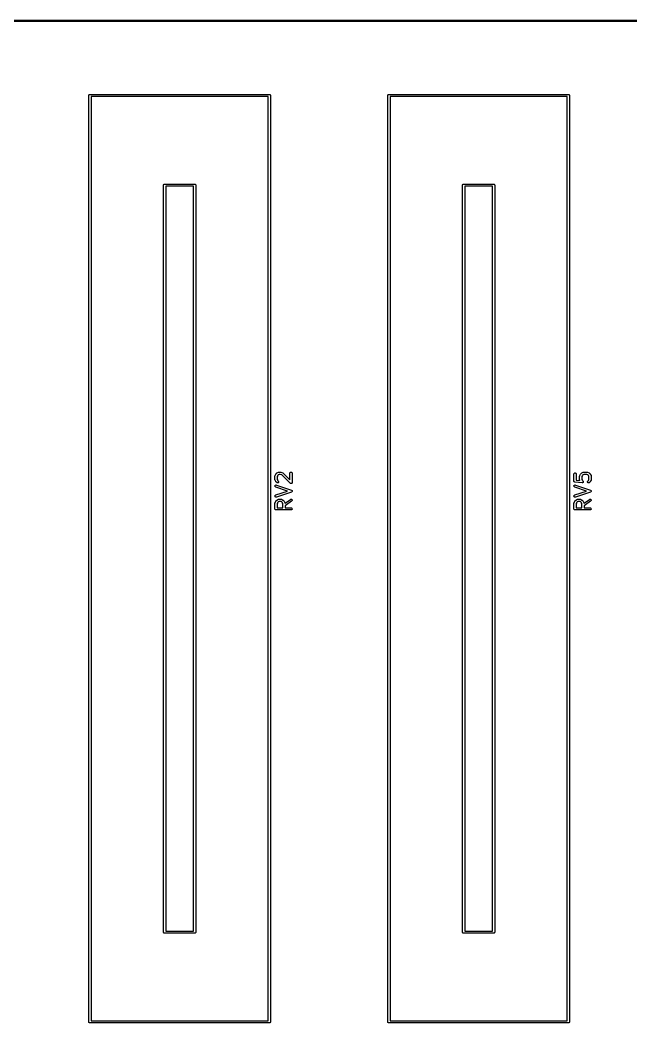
# Model space of a CAD drawing. Extents: x 21 to 201, y -164 to -39.
# Drawn here: x 119.3 to 160.2, y -106.1 to -39 of the extents above; entities that cross this region are included whole.
import ezdxf

# ---------------------------------------------------------------- set-up
doc = ezdxf.new("R2010")
doc.units = 0
doc.header["$MEASUREMENT"] = 0
doc.layers.add('BLACK', color=7, linetype='CONTINUOUS')

msp = doc.modelspace()

# ---------------------------------------------------------------- linework, layer by layer
at = {"layer": 'Black'}
for p, q in [((21, -38.95), (201, -38.95)), ((200.95, -39.05), (21.05, -39.05)), ((123.925, -44), (123.926, -43.9935)), ((123.925, -106), (123.925, -44)), ((123.926, -43.987), (123.928, -43.9808)), ((123.926, -43.9935), (123.926, -43.987)), ((123.928, -43.9808), (123.93, -43.9743)), ((123.93, -43.9743), (123.933, -43.9687)), ((123.933, -43.9687), (123.935, -43.9625)), ((123.935, -43.9625), (123.939, -43.9575)), ((123.939, -43.9575), (123.943, -43.9518)), ((123.943, -43.9518), (123.948, -43.9476)), ((123.948, -43.9476), (123.952, -43.9425)), ((123.952, -43.9425), (123.957, -43.9393)), ((123.957, -43.9393), (123.962, -43.935)), ((123.962, -43.935), (123.969, -43.9328)), ((123.969, -43.9328), (123.974, -43.9295)), ((123.974, -43.9295), (123.981, -43.9284)), ((123.981, -43.9284), (123.987, -43.9261)), ((123.987, -43.9261), (123.994, -43.9261)), ((123.994, -43.9261), (124, -43.925)), ((124, -43.925), (136, -43.925)), ((124.075, -44.075), (124.075, -105.925)), ((135.925, -44.075), (124.075, -44.075)), ((135.925, -105.5), (135.925, -44.075)), ((136, -43.925), (136.006, -43.9261)), ((136.006, -43.9261), (136.013, -43.9261)), ((136.013, -43.9261), (136.019, -43.9284)), ((136.019, -43.9284), (136.026, -43.9295)), ((136.026, -43.9295), (136.031, -43.9328)), ((136.031, -43.9328), (136.037, -43.935)), ((136.037, -43.935), (136.043, -43.9393)), ((136.043, -43.9393), (136.048, -43.9425)), ((136.048, -43.9425), (136.052, -43.9476)), ((136.052, -43.9476), (136.057, -43.9518)), ((136.057, -43.9518), (136.061, -43.9575)), ((136.061, -43.9575), (136.065, -43.9625)), ((136.065, -43.9625), (136.067, -43.9687)), ((136.067, -43.9687), (136.07, -43.9743)), ((136.07, -43.9743), (136.072, -43.9808)), ((136.072, -43.9808), (136.074, -43.987)), ((136.074, -43.987), (136.074, -43.9935)), ((136.074, -43.9935), (136.075, -44)), ((136.075, -44), (136.075, -105.5)), ((143.925, -44), (143.926, -43.9935)), ((143.925, -106), (143.925, -44)), ((143.926, -43.987), (143.928, -43.9808)), ((143.926, -43.9935), (143.926, -43.987)), ((143.928, -43.9808), (143.93, -43.9743)), ((143.93, -43.9743), (143.933, -43.9687)), ((143.933, -43.9687), (143.935, -43.9625)), ((143.935, -43.9625), (143.939, -43.9575)), ((143.939, -43.9575), (143.943, -43.9518)), ((143.943, -43.9518), (143.948, -43.9476)), ((143.948, -43.9476), (143.952, -43.9425)), ((143.952, -43.9425), (143.957, -43.9393)), ((143.957, -43.9393), (143.963, -43.935)), ((143.963, -43.935), (143.969, -43.9328)), ((143.969, -43.9328), (143.974, -43.9295)), ((143.974, -43.9295), (143.981, -43.9284)), ((143.981, -43.9284), (143.987, -43.9261)), ((143.987, -43.9261), (143.994, -43.9261)), ((143.994, -43.9261), (144, -43.925)), ((144, -43.925), (156, -43.925)), ((144.075, -44.075), (144.075, -105.925)), ((155.925, -44.075), (144.075, -44.075)), ((155.925, -105.5), (155.925, -44.075)), ((156, -43.925), (156.006, -43.9261)), ((156.006, -43.9261), (156.013, -43.9261)), ((156.013, -43.9261), (156.019, -43.9284)), ((156.019, -43.9284), (156.026, -43.9295)), ((156.026, -43.9295), (156.031, -43.9328)), ((156.031, -43.9328), (156.037, -43.935)), ((156.037, -43.935), (156.043, -43.9393)), ((156.043, -43.9393), (156.048, -43.9425)), ((156.048, -43.9425), (156.052, -43.9476)), ((156.052, -43.9476), (156.057, -43.9518)), ((156.057, -43.9518), (156.061, -43.9575)), ((156.061, -43.9575), (156.065, -43.9625)), ((156.065, -43.9625), (156.067, -43.9687)), ((156.067, -43.9687), (156.07, -43.9743)), ((156.07, -43.9743), (156.072, -43.9808)), ((156.072, -43.9808), (156.074, -43.987)), ((156.074, -43.987), (156.074, -43.9935)), ((156.074, -43.9935), (156.075, -44)), ((156.075, -44), (156.075, -105.5)), ((128.925, -50), (128.926, -49.9935)), ((128.925, -100), (128.925, -50)), ((128.926, -49.987), (128.928, -49.9808)), ((128.926, -49.9935), (128.926, -49.987)), ((128.928, -49.9808), (128.93, -49.9743)), ((128.93, -49.9743), (128.933, -49.9687)), ((128.933, -49.9687), (128.935, -49.9625)), ((128.935, -49.9625), (128.939, -49.9575)), ((128.939, -49.9575), (128.943, -49.9518)), ((128.943, -49.9518), (128.948, -49.9476)), ((128.948, -49.9476), (128.952, -49.9425)), ((128.952, -49.9425), (128.957, -49.9393)), ((128.957, -49.9393), (128.963, -49.935)), ((128.963, -49.935), (128.969, -49.9328)), ((128.969, -49.9328), (128.974, -49.9295)), ((128.974, -49.9295), (128.981, -49.9284)), ((128.981, -49.9284), (128.987, -49.9261)), ((128.987, -49.9261), (128.994, -49.9261)), ((128.994, -49.9261), (129, -49.925)), ((129, -49.925), (131, -49.925)), ((129.075, -50.075), (129.075, -99.925)), ((130.925, -50.075), (129.075, -50.075)), ((130.925, -99.925), (130.925, -50.075)), ((131, -49.925), (131.006, -49.9261)), ((131.006, -49.9261), (131.013, -49.9261)), ((131.013, -49.9261), (131.019, -49.9284)), ((131.019, -49.9284), (131.026, -49.9295)), ((131.026, -49.9295), (131.031, -49.9328)), ((131.031, -49.9328), (131.037, -49.935)), ((131.037, -49.935), (131.043, -49.9393)), ((131.043, -49.9393), (131.048, -49.9425)), ((131.048, -49.9425), (131.052, -49.9476)), ((131.052, -49.9476), (131.057, -49.9518)), ((131.057, -49.9518), (131.061, -49.9575)), ((131.061, -49.9575), (131.065, -49.9625)), ((131.065, -49.9625), (131.067, -49.9687)), ((131.067, -49.9687), (131.07, -49.9743)), ((131.07, -49.9743), (131.072, -49.9808)), ((131.072, -49.9808), (131.074, -49.987)), ((131.074, -49.987), (131.074, -49.9935)), ((131.074, -49.9935), (131.075, -50)), ((131.075, -50), (131.075, -100)), ((148.925, -50), (148.926, -49.9935)), ((148.925, -100), (148.925, -50)), ((148.926, -49.987), (148.928, -49.9808)), ((148.926, -49.9935), (148.926, -49.987)), ((148.928, -49.9808), (148.93, -49.9743)), ((148.93, -49.9743), (148.933, -49.9687)), ((148.933, -49.9687), (148.935, -49.9625)), ((148.935, -49.9625), (148.939, -49.9575)), ((148.939, -49.9575), (148.943, -49.9518)), ((148.943, -49.9518), (148.948, -49.9476)), ((148.948, -49.9476), (148.952, -49.9425)), ((148.952, -49.9425), (148.957, -49.9393)), ((148.957, -49.9393), (148.963, -49.935)), ((148.963, -49.935), (148.969, -49.9328)), ((148.969, -49.9328), (148.974, -49.9295)), ((148.974, -49.9295), (148.981, -49.9284)), ((148.981, -49.9284), (148.987, -49.9261)), ((148.987, -49.9261), (148.994, -49.9261)), ((148.994, -49.9261), (149, -49.925)), ((149, -49.925), (151, -49.925)), ((149.075, -50.075), (149.075, -99.925)), ((150.925, -50.075), (149.075, -50.075)), ((150.925, -99.925), (150.925, -50.075)), ((151, -49.925), (151.006, -49.9261)), ((151.006, -49.9261), (151.013, -49.9261)), ((151.013, -49.9261), (151.019, -49.9284)), ((151.019, -49.9284), (151.026, -49.9295)), ((151.026, -49.9295), (151.031, -49.9328)), ((151.031, -49.9328), (151.037, -49.935)), ((151.037, -49.935), (151.043, -49.9393)), ((151.043, -49.9393), (151.048, -49.9425)), ((151.048, -49.9425), (151.052, -49.9476)), ((151.052, -49.9476), (151.057, -49.9518)), ((151.057, -49.9518), (151.061, -49.9575)), ((151.061, -49.9575), (151.065, -49.9625)), ((151.065, -49.9625), (151.067, -49.9687)), ((151.067, -49.9687), (151.07, -49.9743)), ((151.07, -49.9743), (151.072, -49.9808)), ((151.072, -49.9808), (151.074, -49.987)), ((151.074, -49.987), (151.074, -49.9935)), ((151.074, -49.9935), (151.075, -50)), ((151.075, -50), (151.075, -100)), ((136.377, -69.4762), (136.378, -69.4719)), ((136.377, -69.7143), (136.377, -69.4762)), ((136.378, -69.7185), (136.377, -69.7143)), ((136.378, -69.4676), (136.38, -69.4592)), ((136.378, -69.4719), (136.378, -69.4676)), ((136.378, -69.7229), (136.378, -69.7185)), ((136.38, -69.7313), (136.378, -69.7229)), ((136.38, -69.4592), (136.382, -69.4505)), ((136.382, -69.7399), (136.38, -69.7313)), ((136.382, -69.4505), (136.384, -69.4468)), ((136.384, -69.7437), (136.382, -69.7399)), ((136.384, -69.4468), (136.385, -69.4426)), ((136.385, -69.7478), (136.384, -69.7437)), ((136.385, -69.4426), (136.433, -69.3474)), ((136.433, -69.8431), (136.385, -69.7478)), ((136.433, -69.3474), (136.44, -69.3378)), ((136.44, -69.3378), (136.447, -69.3279)), ((136.447, -69.3279), (136.495, -69.2803)), ((136.495, -69.2803), (136.504, -69.2734)), ((136.504, -69.2734), (136.514, -69.2663)), ((136.514, -69.2663), (136.609, -69.2186)), ((136.562, -69.4254), (136.527, -69.4939)), ((136.527, -69.4939), (136.527, -69.6966)), ((136.527, -69.6966), (136.562, -69.7651)), ((136.592, -69.395), (136.562, -69.4254)), ((136.562, -69.7651), (136.601, -69.8041)), ((136.661, -69.3607), (136.592, -69.395)), ((136.601, -69.8041), (136.616, -69.8254)), ((136.609, -69.2186), (136.613, -69.2174)), ((136.613, -69.2174), (136.617, -69.2152)), ((136.617, -69.2152), (136.626, -69.2137)), ((136.626, -69.2137), (136.634, -69.2112)), ((136.634, -69.2112), (136.639, -69.2115)), ((136.639, -69.2115), (136.643, -69.2107)), ((136.643, -69.2107), (136.738, -69.2107)), ((136.726, -69.3607), (136.661, -69.3607)), ((136.84, -69.3989), (136.726, -69.3607)), ((136.738, -69.2107), (136.75, -69.2128)), ((136.75, -69.2128), (136.762, -69.2146)), ((136.762, -69.2146), (136.905, -69.2622)), ((137.399, -69.9578), (136.84, -69.3989)), ((136.905, -69.2622), (136.908, -69.2642)), ((136.908, -69.2642), (136.913, -69.2654)), ((136.913, -69.2654), (136.92, -69.2704)), ((136.92, -69.2704), (136.928, -69.2746)), ((136.928, -69.2746), (136.93, -69.2778)), ((136.93, -69.2778), (136.934, -69.2803)), ((136.934, -69.2803), (137.377, -69.7237)), ((137.377, -69.2857), (137.382, -69.2601)), ((137.377, -69.7237), (137.377, -69.2857)), ((137.382, -69.2601), (137.395, -69.2375)), ((137.395, -69.2375), (137.415, -69.2208)), ((137.415, -69.2208), (137.439, -69.2119)), ((137.439, -69.2119), (137.465, -69.2119)), ((137.465, -69.2119), (137.49, -69.2208)), ((137.49, -69.2208), (137.51, -69.2375)), ((137.51, -69.2375), (137.523, -69.2601)), ((137.523, -69.2601), (137.527, -69.2857)), ((137.527, -69.2857), (137.527, -69.9048)), ((156.377, -69.3333), (156.382, -69.3077)), ((156.377, -69.8095), (156.377, -69.3333)), ((156.378, -69.8123), (156.377, -69.8095)), ((156.382, -69.3077), (156.395, -69.2851)), ((156.395, -69.2851), (156.415, -69.2684)), ((156.415, -69.2684), (156.439, -69.2595)), ((156.439, -69.2595), (156.465, -69.2595)), ((156.465, -69.2595), (156.49, -69.2684)), ((156.49, -69.2684), (156.51, -69.2851)), ((156.51, -69.2851), (156.523, -69.3077)), ((156.523, -69.3077), (156.527, -69.3333)), ((156.527, -69.3333), (156.527, -69.7416)), ((156.527, -69.7416), (156.776, -69.7665)), ((156.758, -69.4762), (156.759, -69.4719)), ((156.758, -69.7143), (156.758, -69.4762)), ((156.759, -69.7185), (156.758, -69.7143)), ((156.759, -69.4676), (156.761, -69.4592)), ((156.759, -69.4719), (156.759, -69.4676)), ((156.759, -69.7229), (156.759, -69.7185)), ((156.761, -69.7313), (156.759, -69.7229)), ((156.761, -69.4592), (156.763, -69.4505)), ((156.763, -69.7399), (156.761, -69.7313)), ((156.763, -69.4505), (156.765, -69.4468)), ((156.765, -69.7437), (156.763, -69.7399)), ((156.765, -69.4468), (156.766, -69.4426)), ((156.766, -69.7478), (156.765, -69.7437)), ((156.766, -69.4426), (156.814, -69.3474)), ((156.776, -69.7665), (156.766, -69.7478)), ((156.814, -69.3474), (156.821, -69.3378)), ((156.821, -69.3378), (156.828, -69.3279)), ((156.828, -69.3279), (156.876, -69.2803)), ((156.876, -69.2803), (156.885, -69.2734)), ((156.885, -69.2734), (156.895, -69.2663)), ((156.895, -69.2663), (156.99, -69.2186)), ((156.943, -69.4254), (156.908, -69.4939)), ((156.908, -69.4939), (156.908, -69.6966)), ((156.908, -69.6966), (156.943, -69.7651)), ((156.973, -69.395), (156.943, -69.4254)), ((156.943, -69.7651), (156.982, -69.8041)), ((157.042, -69.3607), (156.973, -69.395)), ((156.982, -69.8041), (156.982, -69.8045)), ((156.982, -69.8045), (156.982, -69.8048)), ((156.982, -69.8048), (156.989, -69.8152)), ((156.99, -69.2186), (156.994, -69.2174)), ((156.994, -69.2174), (156.998, -69.2152)), ((156.998, -69.2152), (157.007, -69.2137)), ((157.007, -69.2137), (157.015, -69.2112)), ((157.015, -69.2112), (157.02, -69.2115)), ((157.02, -69.2115), (157.024, -69.2107)), ((157.024, -69.2107), (157.262, -69.2107)), ((157.244, -69.3607), (157.042, -69.3607)), ((157.313, -69.395), (157.244, -69.3607)), ((157.262, -69.2107), (157.266, -69.2115)), ((157.266, -69.2115), (157.27, -69.2112)), ((157.27, -69.2112), (157.279, -69.2137)), ((157.279, -69.2137), (157.288, -69.2152)), ((157.288, -69.2152), (157.291, -69.2174)), ((157.289, -69.8254), (157.304, -69.8041)), ((157.291, -69.2174), (157.295, -69.2186)), ((157.295, -69.2186), (157.391, -69.2663)), ((157.304, -69.8041), (157.343, -69.7651)), ((157.343, -69.4254), (157.313, -69.395)), ((157.377, -69.4939), (157.343, -69.4254)), ((157.343, -69.7651), (157.377, -69.6966)), ((157.377, -69.6966), (157.377, -69.4939)), ((157.391, -69.2663), (157.4, -69.2734)), ((157.4, -69.2734), (157.41, -69.2803)), ((157.41, -69.2803), (157.458, -69.3279)), ((157.458, -69.3279), (157.465, -69.3378)), ((157.465, -69.3378), (157.472, -69.3474)), ((157.472, -69.3474), (157.519, -69.4426)), ((157.519, -69.7478), (157.472, -69.8431)), ((157.519, -69.4426), (157.521, -69.4468)), ((157.521, -69.7437), (157.519, -69.7478)), ((157.521, -69.4468), (157.523, -69.4505)), ((157.523, -69.7399), (157.521, -69.7437)), ((157.523, -69.4505), (157.524, -69.4592)), ((157.524, -69.7313), (157.523, -69.7399)), ((157.524, -69.4592), (157.527, -69.4676)), ((157.527, -69.7229), (157.524, -69.7313)), ((157.527, -69.4676), (157.527, -69.4719)), ((157.527, -69.4719), (157.527, -69.4762)), ((157.527, -69.4762), (157.527, -69.7143)), ((157.527, -69.7143), (157.527, -69.7185)), ((157.527, -69.7185), (157.527, -69.7229)), ((136.378, -70.1319), (136.386, -70.1071)), ((136.379, -70.1579), (136.378, -70.1319)), ((136.388, -70.1821), (136.379, -70.1579)), ((136.386, -70.1071), (136.403, -70.0867)), ((136.406, -70.2016), (136.388, -70.1821)), ((136.403, -70.0867), (136.425, -70.0731)), ((136.429, -70.214), (136.406, -70.2016)), ((136.425, -70.0731), (136.45, -70.0679)), ((137.215, -70.4762), (136.429, -70.214)), ((136.429, -70.7384), (137.215, -70.4762)), ((136.44, -69.8527), (136.433, -69.8431)), ((136.447, -69.8626), (136.44, -69.8527)), ((136.495, -69.9102), (136.447, -69.8626)), ((136.45, -70.0679), (136.476, -70.0717)), ((136.476, -70.0717), (137.476, -70.405)), ((136.516, -69.9251), (136.495, -69.9102)), ((136.541, -69.9319), (136.516, -69.9251)), ((136.567, -69.9296), (136.541, -69.9319)), ((136.591, -69.9186), (136.567, -69.9296)), ((136.609, -69.9002), (136.591, -69.9186)), ((136.62, -69.8766), (136.609, -69.9002)), ((136.616, -69.8254), (136.622, -69.8506)), ((136.622, -69.8506), (136.62, -69.8766)), ((137.407, -69.9634), (137.399, -69.9578)), ((137.415, -69.9697), (137.407, -69.9634)), ((137.418, -69.9708), (137.415, -69.9697)), ((137.421, -69.9727), (137.418, -69.9708)), ((137.43, -69.9753), (137.421, -69.9727)), ((137.439, -69.9786), (137.43, -69.9753)), ((137.443, -69.9786), (137.439, -69.9786)), ((137.446, -69.9795), (137.443, -69.9786)), ((137.456, -69.9786), (137.446, -69.9795)), ((137.465, -69.9786), (137.456, -69.9786)), ((137.469, -69.9775), (137.465, -69.9786)), ((137.472, -69.9772), (137.469, -69.9775)), ((137.481, -69.9731), (137.472, -69.9772)), ((137.476, -70.405), (137.478, -70.406)), ((137.478, -70.406), (137.48, -70.4064)), ((137.48, -70.4064), (137.489, -70.4122)), ((137.49, -69.9697), (137.481, -69.9731)), ((137.489, -70.4122), (137.499, -70.4174)), ((137.492, -69.9676), (137.49, -69.9697)), ((137.495, -69.9662), (137.492, -69.9676)), ((137.502, -69.9593), (137.495, -69.9662)), ((137.499, -70.4174), (137.5, -70.419)), ((137.5, -70.419), (137.502, -70.4201)), ((137.51, -69.953), (137.502, -69.9593)), ((137.502, -70.4201), (137.509, -70.4287)), ((137.509, -70.4287), (137.516, -70.4369)), ((137.511, -69.9501), (137.51, -69.953)), ((137.514, -69.9478), (137.511, -69.9501)), ((137.518, -69.9389), (137.514, -69.9478)), ((137.516, -70.4369), (137.517, -70.4389)), ((137.517, -70.4389), (137.518, -70.4405)), ((137.523, -69.9304), (137.518, -69.9389)), ((137.518, -70.4405), (137.522, -70.4509)), ((137.522, -70.4509), (137.526, -70.4612)), ((137.525, -69.9242), (137.523, -69.9272)), ((137.523, -69.9272), (137.523, -69.9304)), ((137.526, -69.9144), (137.525, -69.9242)), ((137.527, -69.9048), (137.526, -69.9144)), ((137.526, -70.4612), (137.526, -70.4632)), ((137.526, -70.4632), (137.527, -70.4652)), ((137.527, -70.4652), (137.526, -70.4762)), ((137.526, -70.4762), (137.527, -70.4872)), ((156.378, -69.8151), (156.378, -69.8123)), ((156.38, -69.8251), (156.378, -69.8151)), ((156.378, -70.1319), (156.386, -70.1071)), ((156.379, -70.1579), (156.378, -70.1319)), ((156.388, -70.1821), (156.379, -70.1579)), ((156.382, -69.8352), (156.38, -69.8251)), ((156.383, -69.8376), (156.382, -69.8352)), ((156.384, -69.8404), (156.383, -69.8376)), ((156.39, -69.8489), (156.384, -69.8404)), ((156.386, -70.1071), (156.403, -70.0867)), ((156.406, -70.2016), (156.388, -70.1821)), ((156.395, -69.8577), (156.39, -69.8489)), ((156.397, -69.8596), (156.395, -69.8577)), ((156.399, -69.8619), (156.397, -69.8596)), ((156.407, -69.8679), (156.399, -69.8619)), ((156.403, -70.0867), (156.425, -70.0731)), ((156.429, -70.214), (156.406, -70.2016)), ((156.415, -69.8745), (156.407, -69.8679)), ((156.418, -69.8754), (156.415, -69.8745)), ((156.42, -69.8771), (156.418, -69.8754)), ((156.43, -69.8799), (156.42, -69.8771)), ((156.425, -70.0731), (156.45, -70.0679)), ((157.215, -70.4762), (156.429, -70.214)), ((156.429, -70.7384), (157.215, -70.4762)), ((156.439, -69.8834), (156.43, -69.8799)), ((156.442, -69.8834), (156.439, -69.8834)), ((156.445, -69.8842), (156.442, -69.8834)), ((156.921, -69.9318), (156.445, -69.8842)), ((156.45, -70.0679), (156.476, -70.0717)), ((156.476, -70.0717), (157.476, -70.405)), ((156.922, -69.9317), (156.921, -69.9318)), ((156.934, -69.9308), (156.922, -69.9319)), ((156.922, -69.9319), (156.922, -69.9317)), ((156.947, -69.9298), (156.934, -69.9308)), ((156.948, -69.9296), (156.947, -69.9298)), ((156.959, -69.9243), (156.948, -69.9296)), ((156.948, -69.9296), (156.948, -69.9296)), ((156.971, -69.9191), (156.959, -69.9243)), ((156.972, -69.9186), (156.971, -69.9188)), ((156.971, -69.9188), (156.971, -69.9191)), ((156.98, -69.9097), (156.972, -69.9186)), ((156.989, -69.9009), (156.98, -69.9097)), ((156.989, -69.8152), (156.997, -69.8254)), ((156.99, -69.9005), (156.989, -69.9009)), ((156.995, -69.8888), (156.99, -69.9002)), ((156.99, -69.9002), (156.99, -69.9005)), ((157.001, -69.8775), (156.995, -69.8888)), ((156.997, -69.8254), (156.997, -69.8259)), ((156.997, -69.8259), (156.997, -69.8263)), ((156.997, -69.8263), (157, -69.8385)), ((157, -69.8385), (157.003, -69.8506)), ((157.002, -69.8641), (157.001, -69.8766)), ((157.001, -69.8766), (157.001, -69.877)), ((157.001, -69.877), (157.001, -69.8775)), ((157.003, -69.8515), (157.002, -69.8641)), ((157.003, -69.8506), (157.003, -69.8511)), ((157.003, -69.8511), (157.003, -69.8515)), ((157.282, -69.8506), (157.289, -69.8254)), ((157.285, -69.8766), (157.282, -69.8506)), ((157.296, -69.9002), (157.285, -69.8766)), ((157.314, -69.9186), (157.296, -69.9002)), ((157.338, -69.9296), (157.314, -69.9186)), ((157.364, -69.9319), (157.338, -69.9296)), ((157.389, -69.9251), (157.364, -69.9319)), ((157.41, -69.9102), (157.389, -69.9251)), ((157.458, -69.8626), (157.41, -69.9102)), ((157.465, -69.8527), (157.458, -69.8626)), ((157.472, -69.8431), (157.465, -69.8527)), ((157.476, -70.405), (157.478, -70.406)), ((157.478, -70.406), (157.48, -70.4064)), ((157.48, -70.4064), (157.489, -70.4122)), ((157.489, -70.4122), (157.499, -70.4174)), ((157.499, -70.4174), (157.5, -70.419)), ((157.5, -70.419), (157.502, -70.4201)), ((157.502, -70.4201), (157.509, -70.4287)), ((157.509, -70.4287), (157.516, -70.4369)), ((157.516, -70.4369), (157.517, -70.4389)), ((157.517, -70.4389), (157.518, -70.4405)), ((157.518, -70.4405), (157.522, -70.4509)), ((157.522, -70.4509), (157.526, -70.4612)), ((157.526, -70.4612), (157.526, -70.4632)), ((157.526, -70.4632), (157.527, -70.4652)), ((157.527, -70.4652), (157.526, -70.4762)), ((157.526, -70.4762), (157.527, -70.4872)), ((136.378, -70.8205), (136.379, -70.7945)), ((136.386, -70.8452), (136.378, -70.8205)), ((136.379, -70.7945), (136.388, -70.7703)), ((136.403, -70.8656), (136.386, -70.8452)), ((136.388, -70.7703), (136.406, -70.7508)), ((136.425, -70.8793), (136.403, -70.8656)), ((136.406, -70.7508), (136.429, -70.7384)), ((136.45, -70.8845), (136.425, -70.8793)), ((136.433, -71.1569), (136.44, -71.1473)), ((136.44, -71.1473), (136.447, -71.1374)), ((136.447, -71.1374), (136.495, -71.0898)), ((136.476, -70.8807), (136.45, -70.8845)), ((137.476, -70.5473), (136.476, -70.8807)), ((136.495, -71.0898), (136.504, -71.0829)), ((136.504, -71.0829), (136.514, -71.0758)), ((136.514, -71.0758), (136.609, -71.0282)), ((136.609, -71.0282), (136.613, -71.0269)), ((136.613, -71.0269), (136.617, -71.0248)), ((136.617, -71.0248), (136.626, -71.0232)), ((136.626, -71.0232), (136.634, -71.0207)), ((136.634, -71.0207), (136.639, -71.021)), ((136.639, -71.021), (136.643, -71.0202)), ((136.643, -71.0202), (136.786, -71.0202)), ((136.786, -71.0202), (136.79, -71.021)), ((136.79, -71.021), (136.794, -71.0207)), ((136.794, -71.0207), (136.803, -71.0232)), ((136.803, -71.0232), (136.811, -71.0248)), ((136.811, -71.0248), (136.815, -71.0269)), ((136.815, -71.0269), (136.819, -71.0282)), ((136.819, -71.0282), (136.914, -71.0758)), ((136.914, -71.0758), (136.924, -71.0829)), ((136.924, -71.0829), (136.934, -71.0898)), ((136.934, -71.0898), (136.982, -71.1374)), ((136.982, -71.1374), (136.988, -71.1473)), ((136.988, -71.1473), (136.996, -71.1569)), ((137.051, -71.2847), (137.409, -71.0338)), ((137.409, -71.0338), (137.433, -71.0228)), ((137.433, -71.0228), (137.459, -71.0205)), ((137.459, -71.0205), (137.484, -71.0273)), ((137.478, -70.5464), (137.476, -70.5473)), ((137.48, -70.5459), (137.478, -70.5464)), ((137.489, -70.5402), (137.48, -70.5459)), ((137.484, -71.0273), (137.505, -71.0422)), ((137.499, -70.5349), (137.489, -70.5402)), ((137.514, -71.1383), (137.495, -71.1567)), ((137.5, -70.5334), (137.499, -70.5349)), ((137.502, -70.5323), (137.5, -70.5334)), ((137.509, -70.5237), (137.502, -70.5323)), ((137.505, -71.0422), (137.52, -71.0636)), ((137.516, -70.5155), (137.509, -70.5237)), ((137.525, -71.1147), (137.514, -71.1383)), ((137.517, -70.5135), (137.516, -70.5155)), ((137.518, -70.5119), (137.517, -70.5135)), ((137.522, -70.5015), (137.518, -70.5119)), ((137.52, -71.0636), (137.527, -71.0887)), ((137.526, -70.4912), (137.522, -70.5015)), ((137.527, -71.0887), (137.525, -71.1147)), ((137.527, -70.4872), (137.526, -70.4892)), ((137.526, -70.4892), (137.526, -70.4912)), ((156.378, -70.8205), (156.379, -70.7945)), ((156.386, -70.8452), (156.378, -70.8205)), ((156.379, -70.7945), (156.388, -70.7703)), ((156.403, -70.8656), (156.386, -70.8452)), ((156.388, -70.7703), (156.406, -70.7508)), ((156.425, -70.8793), (156.403, -70.8656)), ((156.406, -70.7508), (156.429, -70.7384)), ((156.45, -70.8845), (156.425, -70.8793)), ((156.433, -71.1569), (156.44, -71.1473)), ((156.44, -71.1473), (156.447, -71.1374)), ((156.447, -71.1374), (156.495, -71.0898)), ((156.476, -70.8807), (156.45, -70.8845)), ((157.476, -70.5473), (156.476, -70.8807)), ((156.495, -71.0898), (156.504, -71.0829)), ((156.504, -71.0829), (156.514, -71.0758)), ((156.514, -71.0758), (156.609, -71.0282)), ((156.609, -71.0282), (156.613, -71.0269)), ((156.613, -71.0269), (156.617, -71.0248)), ((156.617, -71.0248), (156.626, -71.0232)), ((156.626, -71.0232), (156.634, -71.0207)), ((156.634, -71.0207), (156.639, -71.021)), ((156.639, -71.021), (156.643, -71.0202)), ((156.643, -71.0202), (156.786, -71.0202)), ((156.786, -71.0202), (156.79, -71.021)), ((156.79, -71.021), (156.794, -71.0207)), ((156.794, -71.0207), (156.803, -71.0232)), ((156.803, -71.0232), (156.811, -71.0248)), ((156.811, -71.0248), (156.815, -71.0269)), ((156.815, -71.0269), (156.819, -71.0282)), ((156.819, -71.0282), (156.914, -71.0758)), ((156.914, -71.0758), (156.924, -71.0829)), ((156.924, -71.0829), (156.934, -71.0898)), ((156.934, -71.0898), (156.982, -71.1374)), ((156.982, -71.1374), (156.988, -71.1473)), ((156.988, -71.1473), (156.996, -71.1569)), ((157.051, -71.2847), (157.409, -71.0338)), ((157.409, -71.0338), (157.433, -71.0228)), ((157.433, -71.0228), (157.459, -71.0205)), ((157.459, -71.0205), (157.484, -71.0273)), ((157.478, -70.5464), (157.476, -70.5473)), ((157.48, -70.5459), (157.478, -70.5464)), ((157.489, -70.5402), (157.48, -70.5459)), ((157.484, -71.0273), (157.505, -71.0422)), ((157.499, -70.5349), (157.489, -70.5402)), ((157.514, -71.1383), (157.495, -71.1567)), ((157.5, -70.5334), (157.499, -70.5349)), ((157.502, -70.5323), (157.5, -70.5334)), ((157.509, -70.5237), (157.502, -70.5323)), ((157.505, -71.0422), (157.52, -71.0636)), ((157.516, -70.5155), (157.509, -70.5237)), ((157.525, -71.1147), (157.514, -71.1383)), ((157.517, -70.5135), (157.516, -70.5155)), ((157.518, -70.5119), (157.517, -70.5135)), ((157.522, -70.5015), (157.518, -70.5119)), ((157.52, -71.0636), (157.527, -71.0887)), ((157.526, -70.4912), (157.522, -70.5015)), ((157.527, -71.0887), (157.525, -71.1147)), ((157.527, -70.4872), (157.526, -70.4892)), ((157.526, -70.4892), (157.526, -70.4912)), ((136.377, -71.2857), (136.378, -71.2815)), ((136.377, -71.6667), (136.377, -71.2857)), ((136.379, -71.6731), (136.377, -71.6667)), ((136.378, -71.2771), (136.38, -71.2687)), ((136.378, -71.2815), (136.378, -71.2771)), ((136.379, -71.6797), (136.379, -71.6731)), ((136.381, -71.6859), (136.379, -71.6797)), ((136.38, -71.2687), (136.382, -71.2601)), ((136.382, -71.6923), (136.381, -71.6859)), ((136.382, -71.2601), (136.384, -71.2563)), ((136.385, -71.698), (136.382, -71.6923)), ((136.384, -71.2563), (136.385, -71.2522)), ((136.385, -71.2522), (136.433, -71.1569)), ((136.387, -71.7042), (136.385, -71.698)), ((136.392, -71.7092), (136.387, -71.7042)), ((136.395, -71.7149), (136.392, -71.7092)), ((136.4, -71.7191), (136.395, -71.7149)), ((136.404, -71.7241), (136.4, -71.7191)), ((136.41, -71.7274), (136.404, -71.7241)), ((136.415, -71.7316), (136.41, -71.7274)), ((136.421, -71.7339), (136.415, -71.7316)), ((136.427, -71.7371), (136.421, -71.7339)), ((136.433, -71.7383), (136.427, -71.7371)), ((136.439, -71.7405), (136.433, -71.7383)), ((136.446, -71.7405), (136.439, -71.7405)), ((136.452, -71.7417), (136.446, -71.7405)), ((137.452, -71.7417), (136.452, -71.7417)), ((136.562, -71.2349), (136.527, -71.3034)), ((136.527, -71.3034), (136.527, -71.5917)), ((136.527, -71.5917), (136.901, -71.5917)), ((136.592, -71.2045), (136.562, -71.2349)), ((136.661, -71.1702), (136.592, -71.2045)), ((136.768, -71.1702), (136.661, -71.1702)), ((136.837, -71.2045), (136.768, -71.1702)), ((136.867, -71.2349), (136.837, -71.2045)), ((136.901, -71.3034), (136.867, -71.2349)), ((136.901, -71.5917), (136.901, -71.3034)), ((136.996, -71.1569), (137.043, -71.2522)), ((137.043, -71.2522), (137.045, -71.2563)), ((137.045, -71.2563), (137.047, -71.2601)), ((137.047, -71.2601), (137.048, -71.2687)), ((137.048, -71.2687), (137.051, -71.2771)), ((137.051, -71.2771), (137.05, -71.2815)), ((137.05, -71.2815), (137.051, -71.2847)), ((137.495, -71.1567), (137.051, -71.4676)), ((137.051, -71.4676), (137.051, -71.5917)), ((137.051, -71.5917), (137.452, -71.5917)), ((137.452, -71.5917), (137.478, -71.5962)), ((137.478, -71.7371), (137.452, -71.7417)), ((137.478, -71.5962), (137.501, -71.6092)), ((137.501, -71.7241), (137.478, -71.7371)), ((137.501, -71.6092), (137.517, -71.6292)), ((137.517, -71.7042), (137.501, -71.7241)), ((137.517, -71.6292), (137.526, -71.6536)), ((137.526, -71.6797), (137.517, -71.7042)), ((137.526, -71.6536), (137.526, -71.6797)), ((156.377, -71.2857), (156.378, -71.2815)), ((156.377, -71.6667), (156.377, -71.2857)), ((156.379, -71.6731), (156.377, -71.6667)), ((156.378, -71.2771), (156.38, -71.2687)), ((156.378, -71.2815), (156.378, -71.2771)), ((156.379, -71.6797), (156.379, -71.6731)), ((156.381, -71.6859), (156.379, -71.6797)), ((156.38, -71.2687), (156.382, -71.2601)), ((156.382, -71.6923), (156.381, -71.6859)), ((156.382, -71.2601), (156.384, -71.2563)), ((156.385, -71.698), (156.382, -71.6923)), ((156.384, -71.2563), (156.385, -71.2522)), ((156.385, -71.2522), (156.433, -71.1569)), ((156.387, -71.7042), (156.385, -71.698)), ((156.392, -71.7092), (156.387, -71.7042)), ((156.395, -71.7149), (156.392, -71.7092)), ((156.4, -71.7191), (156.395, -71.7149)), ((156.404, -71.7241), (156.4, -71.7191)), ((156.41, -71.7274), (156.404, -71.7241)), ((156.415, -71.7316), (156.41, -71.7274)), ((156.421, -71.7339), (156.415, -71.7316)), ((156.427, -71.7371), (156.421, -71.7339)), ((156.433, -71.7383), (156.427, -71.7371)), ((156.439, -71.7405), (156.433, -71.7383)), ((156.446, -71.7405), (156.439, -71.7405)), ((156.452, -71.7417), (156.446, -71.7405)), ((157.452, -71.7417), (156.452, -71.7417)), ((156.562, -71.2349), (156.527, -71.3034)), ((156.527, -71.3034), (156.527, -71.5917)), ((156.527, -71.5917), (156.901, -71.5917)), ((156.592, -71.2045), (156.562, -71.2349)), ((156.661, -71.1702), (156.592, -71.2045)), ((156.768, -71.1702), (156.661, -71.1702)), ((156.837, -71.2045), (156.768, -71.1702)), ((156.867, -71.2349), (156.837, -71.2045)), ((156.901, -71.3034), (156.867, -71.2349)), ((156.901, -71.5917), (156.901, -71.3034)), ((156.996, -71.1569), (157.043, -71.2522)), ((157.043, -71.2522), (157.045, -71.2563)), ((157.045, -71.2563), (157.047, -71.2601)), ((157.047, -71.2601), (157.048, -71.2687)), ((157.048, -71.2687), (157.051, -71.2771)), ((157.051, -71.2771), (157.05, -71.2815)), ((157.05, -71.2815), (157.051, -71.2847)), ((157.495, -71.1567), (157.051, -71.4676)), ((157.051, -71.4676), (157.051, -71.5917)), ((157.051, -71.5917), (157.452, -71.5917)), ((157.452, -71.5917), (157.478, -71.5962)), ((157.478, -71.7371), (157.452, -71.7417)), ((157.478, -71.5962), (157.501, -71.6092)), ((157.501, -71.7241), (157.478, -71.7371)), ((157.501, -71.6092), (157.517, -71.6292)), ((157.517, -71.7042), (157.501, -71.7241)), ((157.517, -71.6292), (157.526, -71.6536)), ((157.526, -71.6797), (157.517, -71.7042)), ((157.526, -71.6536), (157.526, -71.6797)), ((128.926, -100.006), (128.925, -100)), ((128.926, -100.013), (128.926, -100.006)), ((128.928, -100.019), (128.926, -100.013)), ((129.075, -99.925), (130.925, -99.925)), ((131.074, -100.013), (131.072, -100.019)), ((131.075, -100), (131.074, -100.006)), ((131.074, -100.006), (131.074, -100.013)), ((148.926, -100.006), (148.925, -100)), ((148.926, -100.013), (148.926, -100.006)), ((148.928, -100.019), (148.926, -100.013)), ((149.075, -99.925), (150.925, -99.925)), ((151.074, -100.013), (151.072, -100.019)), ((151.075, -100), (151.074, -100.006)), ((151.074, -100.006), (151.074, -100.013)), ((128.93, -100.026), (128.928, -100.019)), ((128.933, -100.031), (128.93, -100.026)), ((128.935, -100.037), (128.933, -100.031)), ((128.939, -100.043), (128.935, -100.037)), ((128.943, -100.048), (128.939, -100.043)), ((128.948, -100.052), (128.943, -100.048)), ((128.952, -100.057), (128.948, -100.052)), ((128.957, -100.061), (128.952, -100.057)), ((128.963, -100.065), (128.957, -100.061)), ((128.969, -100.067), (128.963, -100.065)), ((128.974, -100.07), (128.969, -100.067)), ((128.981, -100.072), (128.974, -100.07)), ((128.987, -100.074), (128.981, -100.072)), ((128.994, -100.074), (128.987, -100.074)), ((129, -100.075), (128.994, -100.074)), ((131, -100.075), (129, -100.075)), ((131.006, -100.074), (131, -100.075)), ((131.013, -100.074), (131.006, -100.074)), ((131.019, -100.072), (131.013, -100.074)), ((131.026, -100.07), (131.019, -100.072)), ((131.031, -100.067), (131.026, -100.07)), ((131.037, -100.065), (131.031, -100.067)), ((131.043, -100.061), (131.037, -100.065)), ((131.048, -100.057), (131.043, -100.061)), ((131.052, -100.052), (131.048, -100.057)), ((131.057, -100.048), (131.052, -100.052)), ((131.061, -100.043), (131.057, -100.048)), ((131.065, -100.037), (131.061, -100.043)), ((131.067, -100.031), (131.065, -100.037)), ((131.07, -100.026), (131.067, -100.031)), ((131.072, -100.019), (131.07, -100.026)), ((148.93, -100.026), (148.928, -100.019)), ((148.933, -100.031), (148.93, -100.026)), ((148.935, -100.037), (148.933, -100.031)), ((148.939, -100.043), (148.935, -100.037)), ((148.943, -100.048), (148.939, -100.043)), ((148.948, -100.052), (148.943, -100.048)), ((148.952, -100.057), (148.948, -100.052)), ((148.957, -100.061), (148.952, -100.057)), ((148.963, -100.065), (148.957, -100.061)), ((148.969, -100.067), (148.963, -100.065)), ((148.974, -100.07), (148.969, -100.067)), ((148.981, -100.072), (148.974, -100.07)), ((148.987, -100.074), (148.981, -100.072)), ((148.994, -100.074), (148.987, -100.074)), ((149, -100.075), (148.994, -100.074)), ((151, -100.075), (149, -100.075)), ((151.006, -100.074), (151, -100.075)), ((151.013, -100.074), (151.006, -100.074)), ((151.019, -100.072), (151.013, -100.074)), ((151.026, -100.07), (151.019, -100.072)), ((151.031, -100.067), (151.026, -100.07)), ((151.037, -100.065), (151.031, -100.067)), ((151.043, -100.061), (151.037, -100.065)), ((151.048, -100.057), (151.043, -100.061)), ((151.052, -100.052), (151.048, -100.057)), ((151.057, -100.048), (151.052, -100.052)), ((151.061, -100.043), (151.057, -100.048)), ((151.065, -100.037), (151.061, -100.043)), ((151.067, -100.031), (151.065, -100.037)), ((151.07, -100.026), (151.067, -100.031)), ((151.072, -100.019), (151.07, -100.026)), ((123.926, -106.006), (123.925, -106)), ((123.926, -106.013), (123.926, -106.006)), ((123.928, -106.019), (123.926, -106.013)), ((123.93, -106.026), (123.928, -106.019)), ((123.933, -106.031), (123.93, -106.026)), ((123.935, -106.037), (123.933, -106.031)), ((123.939, -106.043), (123.935, -106.037)), ((123.943, -106.048), (123.939, -106.043)), ((123.948, -106.052), (123.943, -106.048)), ((123.952, -106.057), (123.948, -106.052)), ((123.957, -106.061), (123.952, -106.057)), ((124.075, -105.925), (135.925, -105.925)), ((135.925, -105.925), (135.925, -105.5)), ((136.048, -106.057), (136.043, -106.061)), ((136.052, -106.052), (136.048, -106.057)), ((136.057, -106.048), (136.052, -106.052)), ((136.061, -106.043), (136.057, -106.048)), ((136.065, -106.037), (136.061, -106.043)), ((136.067, -106.031), (136.065, -106.037)), ((136.07, -106.026), (136.067, -106.031)), ((136.072, -106.019), (136.07, -106.026)), ((136.074, -106.013), (136.072, -106.019)), ((136.075, -106), (136.074, -106.006)), ((136.074, -106.006), (136.074, -106.013)), ((136.075, -105.5), (136.075, -106)), ((143.926, -106.006), (143.925, -106)), ((143.926, -106.013), (143.926, -106.006)), ((143.928, -106.019), (143.926, -106.013)), ((143.93, -106.026), (143.928, -106.019)), ((143.933, -106.031), (143.93, -106.026)), ((143.935, -106.037), (143.933, -106.031)), ((143.939, -106.043), (143.935, -106.037)), ((143.943, -106.048), (143.939, -106.043)), ((143.948, -106.052), (143.943, -106.048)), ((143.952, -106.057), (143.948, -106.052)), ((143.957, -106.061), (143.952, -106.057)), ((144.075, -105.925), (155.925, -105.925)), ((155.925, -105.925), (155.925, -105.5)), ((156.048, -106.057), (156.043, -106.061)), ((156.052, -106.052), (156.048, -106.057)), ((156.057, -106.048), (156.052, -106.052)), ((156.061, -106.043), (156.057, -106.048)), ((156.065, -106.037), (156.061, -106.043)), ((156.067, -106.031), (156.065, -106.037)), ((156.07, -106.026), (156.067, -106.031)), ((156.072, -106.019), (156.07, -106.026)), ((156.074, -106.013), (156.072, -106.019)), ((156.075, -106), (156.074, -106.006)), ((156.074, -106.006), (156.074, -106.013)), ((156.075, -105.5), (156.075, -106)), ((123.962, -106.065), (123.957, -106.061)), ((123.969, -106.067), (123.962, -106.065)), ((123.974, -106.07), (123.969, -106.067)), ((123.981, -106.072), (123.974, -106.07)), ((123.987, -106.074), (123.981, -106.072)), ((123.994, -106.074), (123.987, -106.074)), ((124, -106.075), (123.994, -106.074)), ((136, -106.075), (124, -106.075)), ((136.006, -106.074), (136, -106.075)), ((136.013, -106.074), (136.006, -106.074)), ((136.019, -106.072), (136.013, -106.074)), ((136.026, -106.07), (136.019, -106.072)), ((136.031, -106.067), (136.026, -106.07)), ((136.037, -106.065), (136.031, -106.067)), ((136.043, -106.061), (136.037, -106.065)), ((143.963, -106.065), (143.957, -106.061)), ((143.969, -106.067), (143.963, -106.065)), ((143.974, -106.07), (143.969, -106.067)), ((143.981, -106.072), (143.974, -106.07)), ((143.987, -106.074), (143.981, -106.072)), ((143.994, -106.074), (143.987, -106.074)), ((144, -106.075), (143.994, -106.074)), ((156, -106.075), (144, -106.075)), ((156.006, -106.074), (156, -106.075)), ((156.013, -106.074), (156.006, -106.074)), ((156.019, -106.072), (156.013, -106.074)), ((156.026, -106.07), (156.019, -106.072)), ((156.031, -106.067), (156.026, -106.07)), ((156.037, -106.065), (156.031, -106.067)), ((156.043, -106.061), (156.037, -106.065))]:
    msp.add_line(p, q, dxfattribs=at)

doc.saveas('drawing.dxf')
